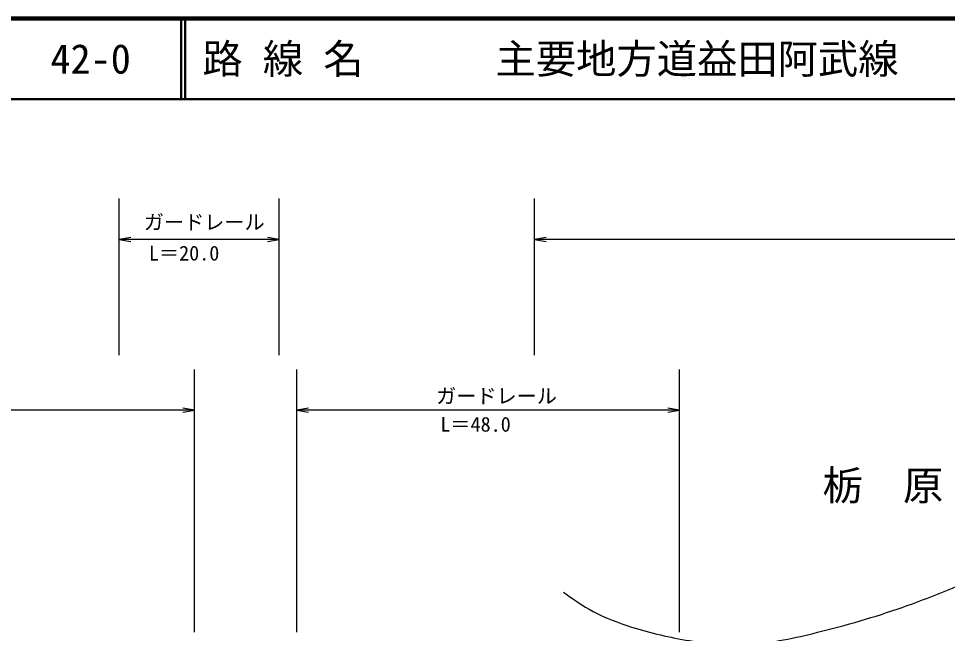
# Model space of a CAD drawing. Units: millimetres, scale not verified. Extents: x -54858845 to -54218845, y -162482687 to -162122687.
# Drawn here: x -54741275 to -54626049, y -162198979 to -162122687 of the extents above; entities that cross this region are included whole.
import ezdxf
from ezdxf.enums import TextEntityAlignment as Align

# ---------------------------------------------------------------- set-up
doc = ezdxf.new("R2010")
doc.units = ezdxf.units.MM
doc.header["$LTSCALE"] = 1000
for name, color, linetype, lineweight in [('M-BGD', 7, 'Continuous', 25), ('M-STR-STR3', 7, 'Continuous', 25), ('M-TTL', 2, 'Continuous', 140), ('M-TTL-LINE', 7, 'Continuous', 50)]:
    doc.layers.add(name, color=color, linetype=linetype, lineweight=lineweight)
doc.layers.add('M-BMK-HTXT', color=7, linetype='Continuous')
doc.layers.add('M-TTL-TXT', color=7, linetype='Continuous')
doc.styles.add('ＭＳ ゴシック', font='')
doc.styles.get('ＭＳ ゴシック').set_extended_font_data('MS Gothic')

# ---------------------------------------------------------------- blocks, each defined once
blk = doc.blocks.new('open_arrow')
at = {"color": 0, "linetype": 'Continuous', "lineweight": -2}
blk.add_lwpolyline([(7.5, 1.25), (0, 0), (7.5, -1.25)], dxfattribs=at)

msp = doc.modelspace()

# ---------------------------------------------------------------- linework, layer by layer
at = {"layer": 'M-BGD'}
msp.add_open_spline([(-54673677, -162193874), (-54672478, -162194718), (-54671279, -162195562), (-54669995, -162196254), (-54668488, -162197066), (-54666863, -162197668), (-54665220, -162198184), (-54662864, -162198925), (-54660469, -162199490), (-54658032, -162199872), (-54655586, -162200255), (-54653098, -162200453), (-54650636, -162200314), (-54647778, -162200152), (-54644955, -162199536), (-54642161, -162198843), (-54638602, -162197960), (-54635091, -162196951), (-54631652, -162195742), (-54628299, -162194564), (-54625015, -162193195), (-54621737, -162191769), (-54618673, -162190437), (-54615614, -162189055), (-54612852, -162187220), (-54610454, -162185627), (-54608280, -162183693), (-54606023, -162181886), (-54604175, -162180405), (-54602271, -162179010), (-54600430, -162177515), (-54598277, -162175767), (-54596211, -162173884), (-54593892, -162172403), (-54591889, -162171124), (-54589697, -162170145), (-54587482, -162169195), (-54585151, -162168195), (-54582794, -162167229), (-54580333, -162166785), (-54577946, -162166355), (-54575460, -162166417), (-54573016, -162166642), (-54570521, -162166872), (-54568068, -162167271), (-54565615, -162167670)], degree=3, knots=[0, 0, 0, 0, 1, 1, 1, 2, 2, 2, 3, 3, 3, 4, 4, 4, 5, 5, 5, 6, 6, 6, 7, 7, 7, 8, 8, 8, 9, 9, 9, 10, 10, 10, 11, 11, 11, 12, 12, 12, 13, 13, 13, 14, 14, 14, 15, 15, 15, 15], dxfattribs=at)
at = {"layer": 'M-STR-STR3'}
for p, q in [((-54728811, -162164453), (-54728811, -162145013)), ((-54708964, -162164453), (-54708964, -162145013)), ((-54677286, -162164453), (-54677286, -162145013)), ((-54708964, -162150087), (-54728811, -162150087)), ((-54562085, -162150087), (-54677286, -162150087)), ((-54719455, -162198834), (-54719455, -162166221)), ((-54706739, -162198834), (-54706739, -162166221)), ((-54659284, -162198834), (-54659284, -162166221)), ((-54719455, -162171263), (-54827405, -162171263)), ((-54659284, -162171263), (-54706739, -162171263))]:
    msp.add_line(p, q, dxfattribs=at)
at = {"layer": 'M-TTL'}
msp.add_line((-54218845, -162122687), (-54858845, -162122687), dxfattribs=at)
at = {"layer": 'M-TTL-LINE'}
for p, q in [((-54721095, -162122687), (-54721095, -162132687)), ((-54720595, -162122687), (-54720595, -162132687)), ((-54858845, -162132687), (-54218845, -162132687))]:
    msp.add_line(p, q, dxfattribs=at)

# ---------------------------------------------------------------- block references
at = {"layer": 'M-STR-STR3', "xscale": 193, "yscale": 193}
for p in [(-54728811, -162150087), (-54677286, -162150087), (-54706739, -162171263)]:
    msp.add_blockref('open_arrow', p, dxfattribs=at)
at = {"layer": 'M-STR-STR3', "xscale": 193, "yscale": 193, "rotation": 180}
for p in [(-54708964, -162150087), (-54719455, -162171263), (-54659284, -162171263)]:
    msp.add_blockref('open_arrow', p, dxfattribs=at)

# ---------------------------------------------------------------- texts
at = {"layer": 'M-BMK-HTXT', "style": 'ＭＳ ゴシック'}
msp.add_text('栃\u3000原', height=3666, rotation=359.861, dxfattribs=at).set_placement((-54641554, -162180589), align=Align.MIDDLE_LEFT)
at = {"layer": 'M-STR-STR3', "style": 'ＭＳ ゴシック'}
for p in [(-54725745, -162147942), (-54689487, -162169518)]:
    msp.add_text('ガードレール', height=1833, rotation=359.979, dxfattribs=at).set_placement(p, align=Align.MIDDLE_LEFT)
for s, p in [('L＝20.0', (-54725108, -162151793)), ('L＝48.0', (-54688953, -162173028))]:
    msp.add_text(s, height=1833, dxfattribs=at).set_placement(p, align=Align.MIDDLE_LEFT)
at = {"layer": 'M-TTL-TXT', "style": 'ＭＳ ゴシック'}
for s, p in [('42-0', (-54737324, -162127687)), ('路 線 名', (-54718466, -162127687)), ('主要地方道益田阿武線', (-54682111, -162127687))]:
    msp.add_text(s, height=3666, dxfattribs=at).set_placement(p, align=Align.MIDDLE_LEFT)

doc.saveas('drawing.dxf')
